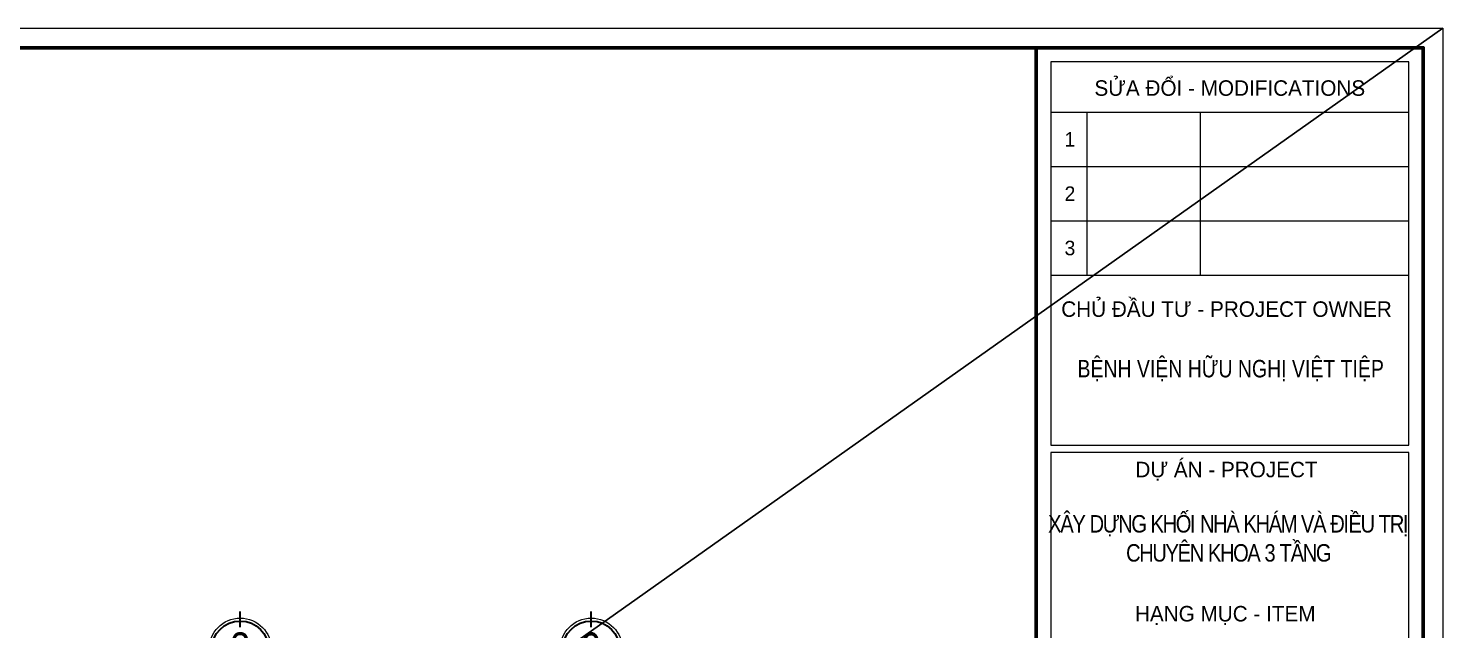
# Model space of a CAD drawing. Header units: millimetres. Extents: x 1109421 to 1726579, y -247837 to 144927.
# Drawn here: x 1579812 to 1600766, y -114733 to -105830 of the extents above; entities that cross this region are included whole.
import ezdxf
from ezdxf.enums import TextEntityAlignment as Align

# ---------------------------------------------------------------- set-up
doc = ezdxf.new("R2010")
doc.units = ezdxf.units.MM
doc.header["$LTSCALE"] = 600
doc.header["$MEASUREMENT"] = 0
doc.layers.get('0').update_dxf_attribs({"lineweight": 0})
doc.layers.get('Defpoints').update_dxf_attribs({"lineweight": 0})
for name, color, linetype, lineweight in [('08. Net Text', 3, 'Continuous', 13), ('Khungten_LCDI', 7, 'Continuous', 25), ('LC ISO', 153, 'Continuous', 13), ('LC Text1', 3, 'Continuous', 20)]:
    doc.layers.add(name, color=color, linetype=linetype, lineweight=lineweight)
doc.layers.add('KCS_Plotter', color=11, linetype='Continuous', plot=False)
doc.styles.add('EG 1', font='VHAVANB.TTF')
doc.styles.add('Khungten', font='VHAVAN.TTF', dxfattribs={"width": 0.9, "height": 5000})
doc.styles.add('Tahoma', font='tahoma.ttf')
doc.styles.add('Text Khung Ten', font='VHAVAN.TTF')
doc.styles.add('Title', font='VHBLACK.TTF')

# ---------------------------------------------------------------- blocks, each defined once
blk = doc.blocks.new('A$Cb3b0a436')
at = {"layer": 'Defpoints', "color": 0, "lineweight": 0}
blk.add_lwpolyline([(6.98, 0), (6.98, 297), (426.98, 297), (426.98, 0)], close=True, dxfattribs=at)
at = {"layer": 'Khungten_LCDI', "color": 5, "lineweight": 60}
blk.add_line((384.98, 295), (384.98, 2), dxfattribs=at)
at = {"layer": 'Khungten_LCDI', "color": 5, "lineweight": 25}
blk.add_line((424.98, 2), (424.98, 295), dxfattribs=at)
at = {"layer": 'Khungten_LCDI', "color": 9, "lineweight": 15}
for p, q in [((386.48, 288.33), (423.48, 288.33)), ((390.21, 288.33), (390.21, 271.49)), ((401.91, 288.33), (401.91, 271.49)), ((386.48, 282.72), (423.48, 282.72)), ((386.48, 277.1), (423.48, 277.1)), ((386.48, 271.49), (423.48, 271.49))]:
    blk.add_line(p, q, dxfattribs=at)
at = {"layer": 'Khungten_LCDI', "color": 5, "lineweight": 60}
blk.add_lwpolyline([(18.98, 2), (18.98, 295), (424.98, 295), (424.98, 2)], close=True, dxfattribs=at)
at = {"layer": 'Khungten_LCDI', "color": 9, "lineweight": 15}
for points in [[(386.48, 253.96), (423.48, 253.96), (423.48, 293.52), (386.48, 293.52)], [(386.48, 225.64), (423.48, 225.64), (423.48, 253.18), (386.48, 253.18)]]:
    blk.add_lwpolyline(points, close=True, dxfattribs=at)
at = {"color": 7, "style": 'Khungten'}
for s, p in [('söa ®æi - modifications', (404.98, 290.03)), ('chñ ®Çu t\xad - project owner', (404.64, 267.2)), ('dù ¸n - project', (404.64, 250.63)), ('h¹ng môc - item', (404.51, 235.74))]:
    blk.add_text(s, height=1.6, dxfattribs=at).set_placement(p, align=Align.CENTER)
at = {"color": 4, "char_height": 1.8, "attachment_point": 5, "style": 'Khungten'}
for s, insert, width in [('{\\f.VnArialH|b0|i0|c0|p34;\\W0.8;bÖnh viÖn h÷u nghÞ viÖt tiÖp}', (405.07, 261.65), 32.9179), ('{\\f.VnArialH|b0|i0|c0|p34;\\W0.83;\\T0.9;x©y dùng khèi nhµ kh¸m vµ ®iÒu trÞ  \\Pchuyªn khoa 3 tÇng}', (404.8, 244.31), 43.0788)]:
    blk.add_mtext(s, dxfattribs=dict(at, insert=insert, width=width))
at = {"color": 7, "style": 'Khungten', "width": 0.8}
for tag, p in [('REVISION', (413.97, 41.04)), ('NGAYHT', (414.44, 32.41))]:
    blk.add_attdef(tag, text='', height=2, dxfattribs=at).set_placement(p, align=Align.CENTER)
at = {"layer": '08. Net Text', "color": 7, "style": 'Text Khung Ten'}
blk.add_text('1', height=1.5, dxfattribs=at).set_placement((387.9, 284.79))
at = {"layer": '08. Net Text', "color": 7, "ltscale": 2, "style": 'Text Khung Ten'}
for s, p in [('2', (387.9, 279.17)), ('3', (387.9, 273.56))]:
    blk.add_text(s, height=1.5, dxfattribs=at).set_placement(p)
at = {"layer": 'LC Text1', "style": 'Title', "width": 1.485915}
for tag, p, p2 in [('TENBANVE1', (388.11, 59.64), (422.38, 59.64)), ('TENBANVE2', (388.11, 52.88), (422.38, 52.88))]:
    blk.add_attdef(tag, text='', height=2.5, dxfattribs=at).set_placement(p, p2, align=Align.FIT)
at = {"layer": 'LC Text1', "style": 'Title', "width": 0.7}
blk.add_attdef('SOBANVE', text='', height=2.5, dxfattribs=at).set_placement((414.6, 9.54), align=Align.CENTER)
blk = doc.blocks.new('KyHieu TrucDinhVi')
at = {"color": 7, "lineweight": 30}
for p, q in [((0, 2.36), (0, 4)), ((-2.36, 0), (-4, 0)), ((2.36, 0), (4, 0)), ((0, -2.36), (0, -4))]:
    blk.add_line(p, q, dxfattribs=at)
blk.add_circle((0, 0), 3.3)
blk.add_circle((0, 0), 3, dxfattribs=at)
at = {"ltscale": 20, "style": 'Tahoma'}
blk.add_attdef('AA', text='', height=3, dxfattribs=at).set_placement((0, 0), align=Align.MIDDLE_CENTER)

msp = doc.modelspace()

# ---------------------------------------------------------------- linework, layer by layer
at = {"layer": 'KCS_Plotter'}
msp.add_line((1540558.9, -148404.6), (1600766, -105829.6), dxfattribs=at)

# ---------------------------------------------------------------- block references
at = {"xscale": 143.35021493995, "yscale": 143.35021493995, "zscale": 143.35021493995}
msp.add_blockref('A$Cb3b0a436', (1539557.8, -148404.6), dxfattribs=at)
at = {"layer": 'LC ISO'}
ref = msp.add_blockref('KyHieu TrucDinhVi', (1582952.1, -115027.5), dxfattribs=dict(at, xscale=140.8352653944289, yscale=140.8352653944289, zscale=140.8352653944289))
ref.add_attrib('AA', '8', dxfattribs={"layer": '0', "ltscale": 20, "height": 507, "style": 'EG 1', "width": 0.8}).set_placement((1582952.1, -115027.5), align=Align.MIDDLE_CENTER)
ref = msp.add_blockref('KyHieu TrucDinhVi', (1588152.1, -115027.5), dxfattribs=dict(at, xscale=140.8352653944289, yscale=140.8352653944289, zscale=140.8352653944289))
ref.add_attrib('AA', '9', dxfattribs={"layer": '0', "ltscale": 20, "height": 507, "style": 'EG 1', "width": 0.8}).set_placement((1588152.1, -115027.5), align=Align.MIDDLE_CENTER)

doc.saveas('drawing.dxf')
